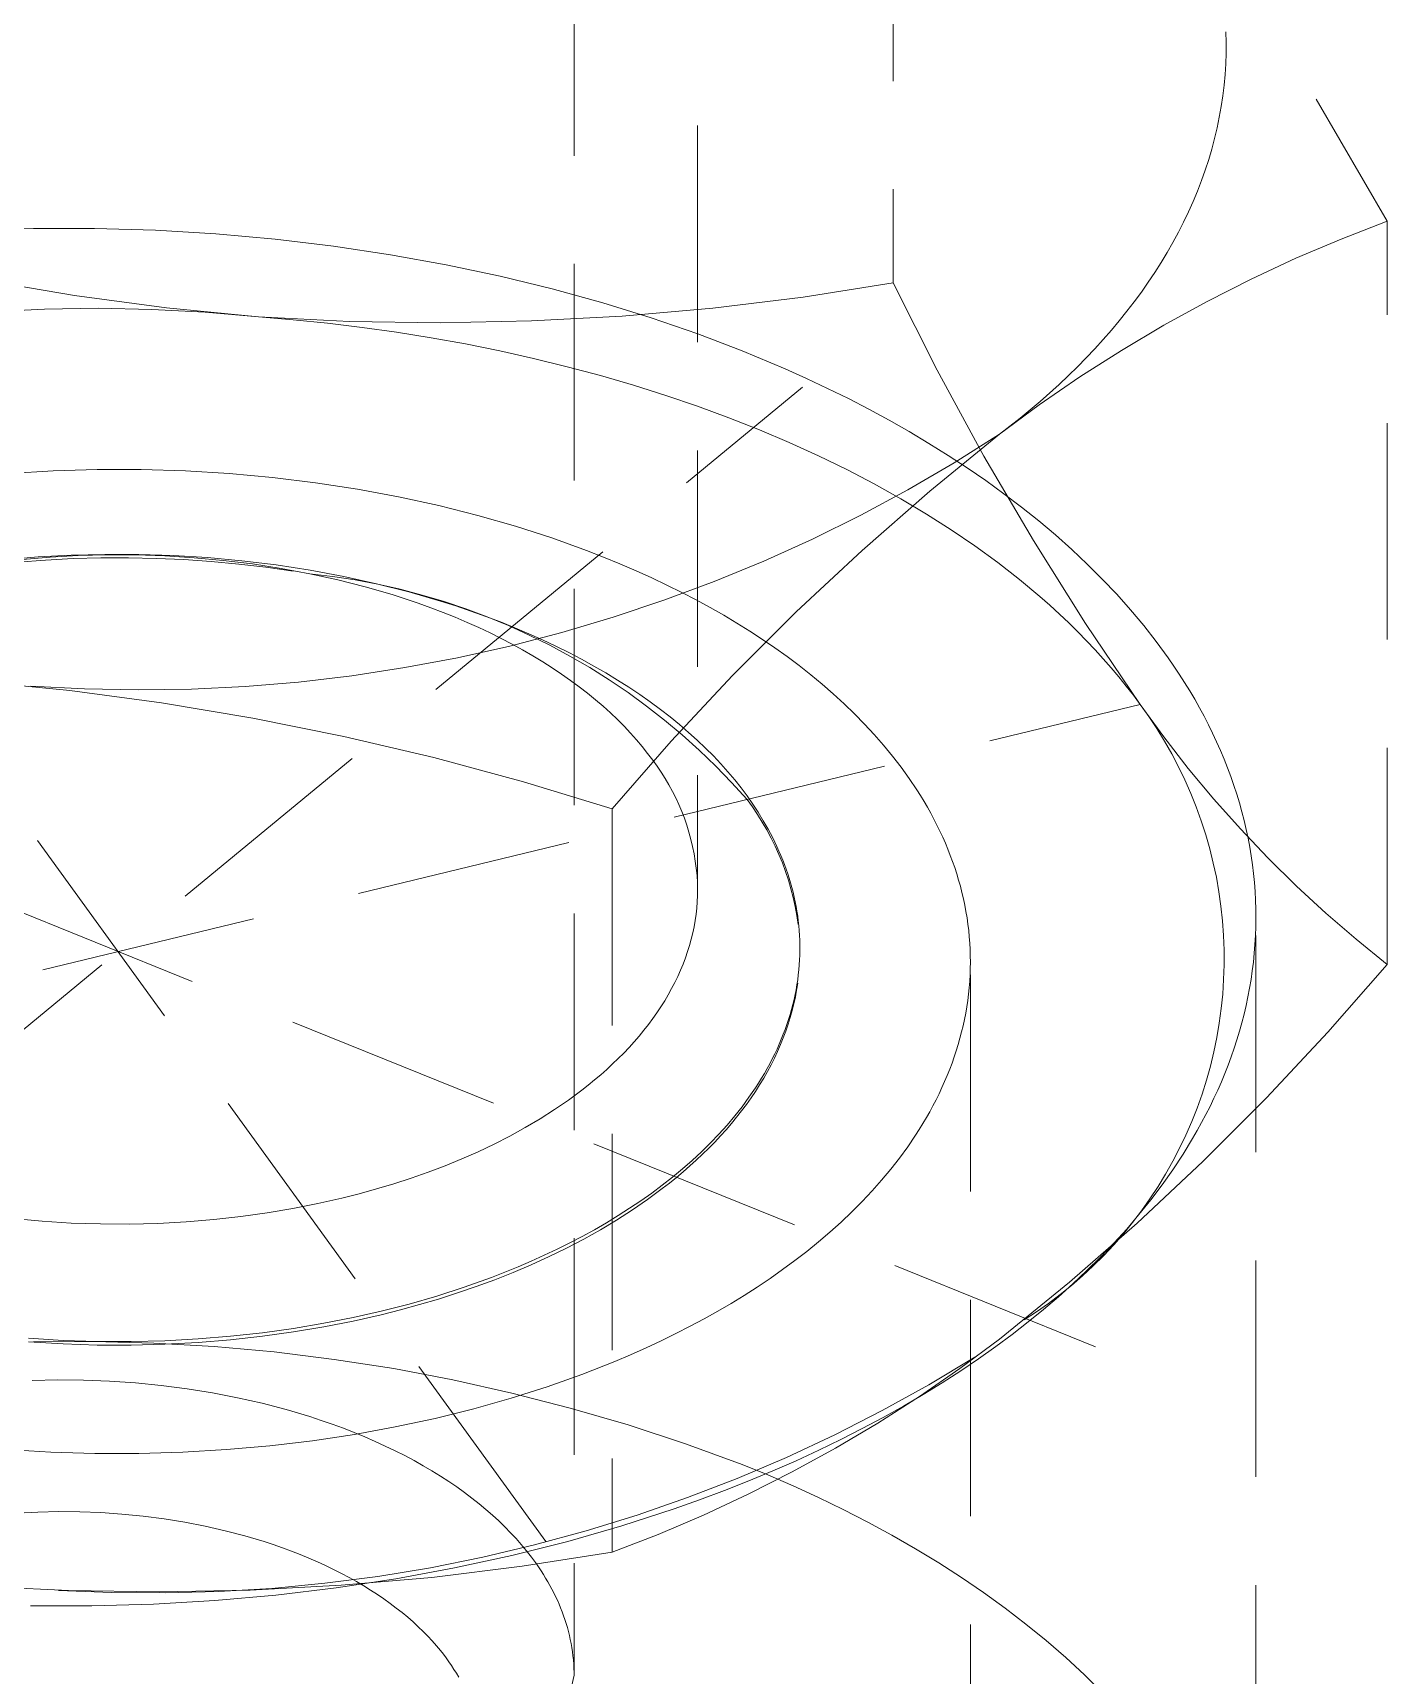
# Model space of a CAD drawing. Header units: millimetres. Extents: x -427 to 4679, y -324 to 2971.
# Drawn here: x 4281.46 to 4289.4, y 925.16 to 934.8 of the extents above; entities that cross this region are included whole.
import ezdxf

# ---------------------------------------------------------------- set-up
doc = ezdxf.new("R2010")
doc.units = ezdxf.units.MM
doc.linetypes.add('HIDDEN', pattern=[1.905, 1.27, -0.635])
doc.layers.add('ZANO_R_przerywana', color=7, linetype='HIDDEN', lineweight=0)

msp = doc.modelspace()

# ---------------------------------------------------------------- linework, layer by layer
at = {"layer": 'ZANO_R_przerywana'}
for p, q in [((4285.3575, 938.064), (4285.3575, 929.773)), ((4286.5046, 937.6901), (4286.5046, 933.3309)), ((4284.6325, 937.2522), (4284.6325, 925.1645)), ((4288.0309, 936.0572), (4289.4024, 933.6928)), ((4288.4574, 934.7412), (4288.4558, 934.8037)), ((4288.4572, 934.6786), (4288.4574, 934.7412)), ((4288.4552, 934.6159), (4288.4572, 934.6786)), ((4288.4457, 934.4906), (4288.4514, 934.5532)), ((4288.4514, 934.5532), (4288.4552, 934.6159)), ((4288.4383, 934.4279), (4288.4457, 934.4906)), ((4288.4179, 934.3028), (4288.429, 934.3653)), ((4288.429, 934.3653), (4288.4383, 934.4279)), ((4288.405, 934.2404), (4288.4179, 934.3028)), ((4288.3738, 934.1161), (4288.3903, 934.1782)), ((4288.3903, 934.1782), (4288.405, 934.2404)), ((4288.3555, 934.0541), (4288.3738, 934.1161)), ((4288.3135, 933.9309), (4288.3354, 933.9924)), ((4288.3354, 933.9924), (4288.3555, 934.0541)), ((4288.2645, 933.8088), (4288.2899, 933.8697)), ((4288.2899, 933.8697), (4288.3135, 933.9309)), ((4288.2374, 933.7482), (4288.2645, 933.8088)), ((4288.1781, 933.628), (4288.2086, 933.6879)), ((4288.2086, 933.6879), (4288.2374, 933.7482)), ((4289.4024, 933.6928), (4289.1325, 933.5886)), ((4289.4024, 929.3336), (4289.4024, 933.6928)), ((4281.1004, 933.6405), (4281.4608, 933.651)), ((4281.4608, 933.651), (4281.8202, 933.6507)), ((4281.8202, 933.6507), (4282.1773, 933.6399)), ((4282.1773, 933.6399), (4282.5306, 933.6188)), ((4282.5306, 933.6188), (4282.8788, 933.5876)), ((4282.8788, 933.5876), (4283.2208, 933.5468)), ((4288.1459, 933.5685), (4288.1781, 933.628)), ((4289.1325, 933.5886), (4288.8662, 933.4754)), ((4283.2208, 933.5468), (4283.5554, 933.4967)), ((4283.5554, 933.4967), (4283.8816, 933.4379)), ((4288.0766, 933.4507), (4288.1121, 933.5094)), ((4288.1121, 933.5094), (4288.1459, 933.5685)), ((4283.8816, 933.4379), (4284.1984, 933.3709)), ((4288.0008, 933.3346), (4288.0395, 933.3924)), ((4288.0395, 933.3924), (4288.0766, 933.4507)), ((4288.8662, 933.4754), (4288.6038, 933.3534)), ((4281.7024, 933.2577), (4281.1662, 933.3473)), ((4284.1984, 933.3709), (4284.5051, 933.2962)), ((4284.5051, 933.2962), (4284.8011, 933.2144)), ((4286.5046, 933.3309), (4285.9773, 933.248)), ((4286.5046, 933.3309), (4286.7627, 932.8185)), ((4287.9606, 933.2774), (4288.0008, 933.3346)), ((4288.6038, 933.3534), (4288.3457, 933.2226)), ((4282.2412, 933.1858), (4281.7024, 933.2577)), ((4284.8011, 933.2144), (4285.0856, 933.1262)), ((4285.9773, 933.248), (4285.4474, 933.1831)), ((4287.8755, 933.1644), (4287.9188, 933.2206)), ((4287.9188, 933.2206), (4287.9606, 933.2774)), ((4288.3457, 933.2226), (4288.0922, 933.0832)), ((4281.5259, 933.1774), (4281.2117, 933.162)), ((4281.8403, 933.1821), (4281.5259, 933.1774)), ((4282.1548, 933.1761), (4281.8403, 933.1821)), ((4282.4688, 933.1593), (4282.1548, 933.1761)), ((4282.7821, 933.1317), (4282.2412, 933.1858)), ((4282.7821, 933.1317), (4282.4688, 933.1593)), ((4282.984, 933.115), (4282.7821, 933.1317)), ((4283.3153, 933.1055), (4282.7821, 933.1317)), ((4283.1864, 933.0944), (4282.984, 933.115)), ((4283.849, 933.0976), (4283.3153, 933.1055)), ((4284.3827, 933.1078), (4283.849, 933.0976)), ((4284.9157, 933.1364), (4284.3827, 933.1078)), ((4285.4474, 933.1831), (4284.9157, 933.1364)), ((4285.0856, 933.1262), (4285.3583, 933.0322)), ((4287.7846, 933.0536), (4287.8308, 933.1087)), ((4287.8308, 933.1087), (4287.8755, 933.1644)), ((4283.3892, 933.0699), (4283.1864, 933.0944)), ((4283.5918, 933.0415), (4283.3892, 933.0699)), ((4283.7941, 933.0091), (4283.5918, 933.0415)), ((4283.9957, 932.9728), (4283.7941, 933.0091)), ((4285.3583, 933.0322), (4285.6187, 932.9329)), ((4287.737, 932.9991), (4287.7846, 933.0536)), ((4288.0922, 933.0832), (4287.8434, 932.9354)), ((4284.1962, 932.9325), (4283.9957, 932.9728)), ((4284.3953, 932.8881), (4284.1962, 932.9325)), ((4285.6187, 932.9329), (4285.8713, 932.827)), ((4287.8434, 932.9354), (4287.5998, 932.7793)), ((4287.6376, 932.892), (4287.688, 932.9452)), ((4287.688, 932.9452), (4287.737, 932.9991)), ((4284.4672, 925.9475), (4279.4479, 932.8711)), ((4284.5926, 932.8398), (4284.3953, 932.8881)), ((4284.7878, 932.7876), (4284.5926, 932.8398)), ((4285.8713, 932.827), (4285.9961, 932.7709)), ((4286.7627, 932.8185), (4287.037, 932.3145)), ((4287.5329, 932.7873), (4287.5859, 932.8393)), ((4287.5859, 932.8393), (4287.6376, 932.892)), ((4277.9425, 926.0987), (4285.9726, 932.7198)), ((4284.9805, 932.7315), (4284.7878, 932.7876)), ((4285.1705, 932.6715), (4284.9805, 932.7315)), ((4285.9961, 932.7709), (4286.1196, 932.7126)), ((4286.1196, 932.7126), (4286.2419, 932.6523)), ((4287.5998, 932.7793), (4287.3615, 932.6151)), ((4287.3666, 932.6355), (4287.4787, 932.736)), ((4287.4787, 932.736), (4287.5329, 932.7873)), ((4285.3572, 932.6078), (4285.1705, 932.6715)), ((4286.2419, 932.6523), (4286.3627, 932.5899)), ((4287.2499, 932.5378), (4287.3666, 932.6355)), ((4285.5405, 932.5404), (4285.3572, 932.6078)), ((4285.72, 932.4694), (4285.5405, 932.5404)), ((4286.3627, 932.5899), (4286.4818, 932.5253)), ((4286.4818, 932.5253), (4286.5992, 932.4586)), ((4287.3615, 932.6151), (4287.1289, 932.443)), ((4287.1289, 932.443), (4287.2499, 932.5378)), ((4285.8954, 932.395), (4285.72, 932.4694)), ((4286.5992, 932.4586), (4286.7147, 932.3899)), ((4287.1289, 932.443), (4286.7197, 932.1095)), ((4286.8628, 932.2754), (4287.1289, 932.443)), ((4286.0663, 932.3172), (4285.8954, 932.395)), ((4286.7147, 932.3899), (4286.8281, 932.3191)), ((4281.5769, 932.2289), (4281.835, 932.2364)), ((4281.835, 932.2364), (4282.0938, 932.2362)), ((4282.0938, 932.2362), (4282.3523, 932.2283)), ((4286.2326, 932.2362), (4286.0663, 932.3172)), ((4286.3939, 932.1521), (4286.2326, 932.2362)), ((4286.591, 932.1171), (4286.8628, 932.2754)), ((4286.8281, 932.3191), (4286.9393, 932.2462)), ((4286.9393, 932.2462), (4287.0482, 932.1714)), ((4287.037, 932.3145), (4287.3271, 931.8195)), ((4281.3205, 932.2137), (4281.5769, 932.2289)), ((4282.3523, 932.2283), (4282.6093, 932.2126)), ((4282.6093, 932.2126), (4282.8639, 932.1894)), ((4282.8639, 932.1894), (4283.1151, 932.1588)), ((4283.1151, 932.1588), (4283.362, 932.121)), ((4286.5499, 932.0651), (4286.3939, 932.1521)), ((4287.0482, 932.1714), (4287.1545, 932.0945)), ((4283.362, 932.121), (4283.6036, 932.0763)), ((4283.6036, 932.0763), (4283.8391, 932.0251)), ((4286.3141, 931.9681), (4286.591, 932.1171)), ((4286.7197, 932.1095), (4286.3219, 931.7624)), ((4286.7006, 931.9753), (4286.5499, 932.0651)), ((4287.1545, 932.0945), (4287.2582, 932.0157)), ((4283.8391, 932.0251), (4284.0678, 931.9676)), ((4284.0678, 931.9676), (4284.289, 931.9042)), ((4286.0322, 931.8287), (4286.3141, 931.9681)), ((4286.8455, 931.883), (4286.7006, 931.9753)), ((4287.2582, 932.0157), (4287.359, 931.935)), ((4284.289, 931.9042), (4284.502, 931.8355)), ((4286.9846, 931.7882), (4286.8455, 931.883)), ((4287.359, 931.935), (4287.4569, 931.8525)), ((4287.4569, 931.8525), (4287.5517, 931.7681)), ((4284.502, 931.8355), (4284.7065, 931.7618)), ((4284.7065, 931.7618), (4284.8054, 931.7232)), ((4285.7457, 931.6989), (4286.0322, 931.8287)), ((4286.3219, 931.7624), (4285.9362, 931.4019)), ((4287.1178, 931.6912), (4286.9846, 931.7882)), ((4287.3271, 931.8195), (4287.6327, 931.3339)), ((4287.5517, 931.7681), (4287.6433, 931.682)), ((4287.6916, 927.0912), (4276.2235, 931.7274)), ((4281.2972, 931.7077), (4281.488, 931.7235)), ((4281.3702, 931.6932), (4281.532, 931.7054)), ((4281.3962, 931.7091), (4281.5585, 931.7225)), ((4281.488, 931.7235), (4281.6825, 931.7339)), ((4281.532, 931.7054), (4281.6941, 931.7138)), ((4281.5585, 931.7225), (4281.7237, 931.7314)), ((4281.6825, 931.7339), (4281.8798, 931.739)), ((4281.6941, 931.7138), (4281.8564, 931.7182)), ((4281.7237, 931.7314), (4281.8914, 931.7357)), ((4281.8564, 931.7182), (4282.0187, 931.7188)), ((4281.8798, 931.739), (4282.0793, 931.7383)), ((4281.8914, 931.7357), (4282.0611, 931.7351)), ((4282.0187, 931.7188), (4282.1808, 931.7155)), ((4282.0611, 931.7351), (4282.232, 931.7296)), ((4282.0793, 931.7383), (4282.2804, 931.7319)), ((4282.1808, 931.7155), (4282.3427, 931.7083)), ((4282.232, 931.7296), (4282.4035, 931.7191)), ((4282.2804, 931.7319), (4282.4822, 931.7195)), ((4282.3427, 931.7083), (4282.5042, 931.6972)), ((4282.4035, 931.7191), (4282.575, 931.7034)), ((4282.4822, 931.7195), (4282.684, 931.701)), ((4282.5042, 931.6972), (4282.6652, 931.6823)), ((4282.575, 931.7034), (4282.7458, 931.6825)), ((4282.6652, 931.6823), (4282.8254, 931.6637)), ((4282.684, 931.701), (4282.8849, 931.6765)), ((4282.7458, 931.6825), (4282.9152, 931.6566)), ((4282.8254, 931.6637), (4282.9849, 931.6412)), ((4282.8849, 931.6765), (4283.0842, 931.6459)), ((4282.9152, 931.6566), (4283.0825, 931.6255)), ((4284.8054, 931.7232), (4284.902, 931.6836)), ((4284.902, 931.6836), (4284.9962, 931.643)), ((4285.4549, 931.5791), (4285.7457, 931.6989)), ((4287.2447, 931.5922), (4287.1178, 931.6912)), ((4287.6433, 931.682), (4287.7315, 931.5942)), ((4283.0825, 931.6255), (4283.2159, 931.6094)), ((4283.0825, 931.6255), (4283.247, 931.5894)), ((4283.0842, 931.6459), (4283.2811, 931.6093)), ((4283.2159, 931.6094), (4283.3486, 931.5888)), ((4283.247, 931.5894), (4283.4081, 931.5484)), ((4283.2811, 931.6093), (4283.4746, 931.5669)), ((4283.3486, 931.5888), (4283.4806, 931.5637)), ((4283.4746, 931.5669), (4283.6641, 931.5187)), ((4283.4806, 931.5637), (4283.6116, 931.5342)), ((4284.9962, 931.643), (4285.0881, 931.6014)), ((4285.0881, 931.6014), (4285.1775, 931.559)), ((4285.1602, 931.4693), (4285.4549, 931.5791)), ((4285.1775, 931.559), (4285.2645, 931.5157)), ((4287.3654, 931.4914), (4287.2447, 931.5922)), ((4287.7315, 931.5942), (4287.8163, 931.5047)), ((4283.4081, 931.5484), (4283.565, 931.5028)), ((4283.565, 931.5028), (4283.6418, 931.4783)), ((4283.6116, 931.5342), (4283.7415, 931.5002)), ((4283.6418, 931.4783), (4283.7173, 931.4526)), ((4283.6641, 931.5187), (4283.8487, 931.465)), ((4283.7415, 931.5002), (4283.8702, 931.4618)), ((4283.8487, 931.465), (4283.939, 931.4361)), ((4283.8702, 931.4618), (4283.9976, 931.4191)), ((4284.8619, 931.3696), (4285.1602, 931.4693)), ((4285.2645, 931.5157), (4285.3491, 931.4716)), ((4285.3491, 931.4716), (4285.4313, 931.4268)), ((4287.4233, 931.4403), (4287.3654, 931.4914)), ((4287.8163, 931.5047), (4287.8974, 931.4137)), ((4283.7173, 931.4526), (4283.7915, 931.426)), ((4283.7915, 931.426), (4283.8643, 931.3983)), ((4283.8643, 931.3983), (4283.9357, 931.3696)), ((4283.9357, 931.3696), (4284.0056, 931.34)), ((4283.939, 931.4361), (4284.0279, 931.406)), ((4283.9976, 931.4191), (4284.1234, 931.3721)), ((4284.0279, 931.406), (4284.1151, 931.3746)), ((4284.1151, 931.3746), (4284.2008, 931.3421)), ((4284.1234, 931.3721), (4284.2475, 931.3208)), ((4284.5604, 931.2801), (4284.8619, 931.3696)), ((4285.4313, 931.4268), (4285.5109, 931.3814)), ((4285.5109, 931.3814), (4285.5881, 931.3353)), ((4285.9362, 931.4019), (4285.5629, 931.0286)), ((4287.4797, 931.3888), (4287.4233, 931.4403)), ((4287.5344, 931.337), (4287.4797, 931.3888)), ((4287.8974, 931.4137), (4287.9747, 931.3212)), ((4284.0056, 931.34), (4284.0739, 931.3094)), ((4284.0739, 931.3094), (4284.1406, 931.278)), ((4284.1406, 931.278), (4284.2056, 931.2457)), ((4284.2008, 931.3421), (4284.2848, 931.3083)), ((4284.2475, 931.3208), (4284.3698, 931.2653)), ((4284.256, 931.201), (4284.5604, 931.2801)), ((4284.2848, 931.3083), (4284.367, 931.2734)), ((4284.367, 931.2734), (4284.4473, 931.2375)), ((4285.5881, 931.3353), (4285.6636, 931.2883)), ((4285.6636, 931.2883), (4285.7378, 931.2399)), ((4287.5875, 931.2849), (4287.5344, 931.337)), ((4287.639, 931.2324), (4287.5875, 931.2849)), ((4287.6327, 931.3339), (4287.9535, 930.8582)), ((4287.9747, 931.3212), (4288.0482, 931.2272)), ((4283.9491, 931.1324), (4284.256, 931.201)), ((4284.2056, 931.2457), (4284.269, 931.2126)), ((4284.269, 931.2126), (4284.3306, 931.1788)), ((4284.3306, 931.1788), (4284.3905, 931.1443)), ((4284.3698, 931.2653), (4284.4902, 931.2057)), ((4284.4473, 931.2375), (4284.5258, 931.2005)), ((4284.4902, 931.2057), (4284.6085, 931.1421)), ((4284.5258, 931.2005), (4284.6024, 931.1625)), ((4285.7378, 931.2399), (4285.8108, 931.1901)), ((4285.8108, 931.1901), (4285.8824, 931.139)), ((4287.6888, 931.1796), (4287.639, 931.2324)), ((4287.737, 931.1266), (4287.6888, 931.1796)), ((4288.0482, 931.2272), (4288.1177, 931.132)), ((4283.64, 931.0743), (4283.9491, 931.1324)), ((4284.3905, 931.1443), (4284.4485, 931.1091)), ((4284.4485, 931.1091), (4284.5047, 931.0733)), ((4284.6024, 931.1625), (4284.6769, 931.1236)), ((4284.6085, 931.1421), (4284.7245, 931.0745)), ((4284.6769, 931.1236), (4284.7494, 931.0838)), ((4284.7245, 931.0745), (4284.8382, 931.0029)), ((4284.7494, 931.0838), (4284.8198, 931.0432)), ((4285.8824, 931.139), (4285.9525, 931.0864)), ((4285.9525, 931.0864), (4286.0211, 931.0325)), ((4287.7836, 931.0733), (4287.737, 931.1266)), ((4288.1177, 931.132), (4288.1509, 931.0839)), ((4288.1509, 931.0839), (4288.1831, 931.0355)), ((4281.6739, 930.94), (4281.1329, 930.994)), ((4282.7033, 930.9638), (4283.0167, 930.9899)), ((4283.0167, 930.9899), (4283.3291, 931.0268)), ((4283.3291, 931.0268), (4283.64, 931.0743)), ((4284.5047, 931.0733), (4284.5591, 931.0369)), ((4284.5591, 931.0369), (4284.6116, 930.9999)), ((4284.6116, 930.9999), (4284.6622, 930.9625)), ((4284.8198, 931.0432), (4284.8881, 931.0018)), ((4284.8382, 931.0029), (4284.9494, 930.9276)), ((4284.8881, 931.0018), (4284.9543, 930.9597)), ((4285.5629, 931.0286), (4285.2025, 930.6429)), ((4286.0211, 931.0325), (4286.088, 930.9773)), ((4287.8285, 931.0198), (4287.7836, 931.0733)), ((4287.8718, 930.9661), (4287.8285, 931.0198)), ((4288.1831, 931.0355), (4288.2143, 930.9868)), ((4288.2143, 930.9868), (4288.2444, 930.9378)), ((4281.4462, 930.9665), (4281.7603, 930.9497)), ((4282.2127, 930.8681), (4281.6739, 930.94)), ((4281.7603, 930.9497), (4282.0747, 930.9436)), ((4282.0747, 930.9436), (4282.3892, 930.9483)), ((4282.3892, 930.9483), (4282.7033, 930.9638)), ((4284.6622, 930.9625), (4284.7109, 930.9247)), ((4284.7109, 930.9247), (4284.7578, 930.8864)), ((4284.7578, 930.8864), (4284.8027, 930.8478)), ((4284.9494, 930.9276), (4285.0579, 930.8485)), ((4284.9543, 930.9597), (4285.0182, 930.9169)), ((4285.0182, 930.9169), (4285.08, 930.8734)), ((4286.088, 930.9773), (4286.1531, 930.9208)), ((4286.1531, 930.9208), (4286.2163, 930.863)), ((4287.9135, 930.9122), (4287.8718, 930.9661)), ((4287.9535, 930.8582), (4287.9135, 930.9122)), ((4288.2444, 930.9378), (4288.2734, 930.8885)), ((4288.2734, 930.8885), (4288.3014, 930.839)), ((4275.9616, 927.9603), (4287.9535, 930.8582)), ((4282.7489, 930.7785), (4282.2127, 930.8681)), ((4284.8027, 930.8478), (4284.8457, 930.8089)), ((4284.8457, 930.8089), (4284.8867, 930.7697)), ((4285.0579, 930.8485), (4285.1637, 930.7658)), ((4285.08, 930.8734), (4285.1395, 930.8294)), ((4285.1395, 930.8294), (4285.1968, 930.7849)), ((4286.2163, 930.863), (4286.2776, 930.8039)), ((4286.2776, 930.8039), (4286.3369, 930.7435)), ((4288.0036, 930.7883), (4287.9535, 930.8582)), ((4287.9535, 930.8582), (4288.0915, 930.6686)), ((4288.0512, 930.7168), (4288.0036, 930.7883)), ((4288.3014, 930.839), (4288.3283, 930.7893)), ((4288.3283, 930.7893), (4288.3541, 930.7393)), ((4283.2818, 930.6712), (4282.7489, 930.7785)), ((4284.8867, 930.7697), (4284.9259, 930.7302)), ((4284.9259, 930.7302), (4284.9632, 930.6906)), ((4284.9632, 930.6906), (4284.9987, 930.6508)), ((4285.1637, 930.7658), (4285.2667, 930.6795)), ((4285.1968, 930.7849), (4285.2519, 930.7399)), ((4285.2519, 930.7399), (4285.3047, 930.6944)), ((4285.3047, 930.6944), (4285.3553, 930.6486)), ((4286.3369, 930.7435), (4286.3939, 930.682)), ((4288.0963, 930.6437), (4288.0512, 930.7168)), ((4288.3541, 930.7393), (4288.3787, 930.6891)), ((4288.3787, 930.6891), (4288.4023, 930.6387)), ((4283.8109, 930.5465), (4283.2818, 930.6712)), ((4285.2025, 930.6429), (4284.8554, 930.2452)), ((4284.9987, 930.6508), (4285.0323, 930.6109)), ((4285.0323, 930.6109), (4285.064, 930.571)), ((4285.2667, 930.6795), (4285.3666, 930.5897)), ((4285.3553, 930.6486), (4285.4037, 930.6025)), ((4285.4037, 930.6025), (4285.4498, 930.5561)), ((4286.3939, 930.682), (4286.4487, 930.6192)), ((4286.4487, 930.6192), (4286.5012, 930.5554)), ((4288.0915, 930.6686), (4288.2356, 930.4835)), ((4288.1389, 930.569), (4288.0963, 930.6437)), ((4288.4023, 930.6387), (4288.4248, 930.5881)), ((4284.3357, 930.4045), (4283.8109, 930.5465)), ((4285.064, 930.571), (4285.0939, 930.5309)), ((4285.0939, 930.5309), (4285.1195, 930.4961)), ((4285.3666, 930.5897), (4285.4635, 930.4967)), ((4285.4498, 930.5561), (4285.4937, 930.5095)), ((4285.4635, 930.4967), (4285.5571, 930.4004)), ((4285.4937, 930.5095), (4285.5354, 930.4627)), ((4286.5012, 930.5554), (4286.5512, 930.4904)), ((4288.1789, 930.4929), (4288.1389, 930.569)), ((4288.4248, 930.5881), (4288.4461, 930.5373)), ((4288.4461, 930.5373), (4288.4663, 930.4863)), ((4284.8554, 930.2452), (4284.3357, 930.4045)), ((4285.1195, 930.4961), (4285.1438, 930.4604)), ((4285.1438, 930.4604), (4285.167, 930.424)), ((4285.167, 930.424), (4285.189, 930.3868)), ((4285.5354, 930.4627), (4285.5748, 930.4158)), ((4285.5571, 930.4004), (4285.6474, 930.3009)), ((4285.5748, 930.4158), (4285.6122, 930.3687)), ((4286.5512, 930.4904), (4286.5987, 930.4244)), ((4286.5987, 930.4244), (4286.6435, 930.3574)), ((4288.2162, 930.4155), (4288.1789, 930.4929)), ((4288.2509, 930.3369), (4288.2162, 930.4155)), ((4288.2356, 930.4835), (4288.3857, 930.3033)), ((4288.4663, 930.4863), (4288.4853, 930.4352)), ((4288.4853, 930.4352), (4288.5032, 930.3839)), ((4285.189, 930.3868), (4285.2097, 930.3488)), ((4285.2097, 930.3488), (4285.2291, 930.3102)), ((4285.2291, 930.3102), (4285.2473, 930.271)), ((4285.6122, 930.3687), (4285.6474, 930.3217)), ((4285.6474, 930.3217), (4285.6807, 930.2742)), ((4286.6435, 930.3574), (4286.6649, 930.3235)), ((4286.6649, 930.3235), (4286.6857, 930.2894)), ((4288.2828, 930.2571), (4288.2509, 930.3369)), ((4288.5032, 930.3839), (4288.52, 930.3325)), ((4288.52, 930.3325), (4288.5356, 930.281)), ((4284.8554, 930.2452), (4284.8554, 925.886)), ((4285.2473, 930.271), (4285.2641, 930.2312)), ((4285.2641, 930.2312), (4285.2796, 930.1909)), ((4285.6474, 930.3009), (4285.6787, 930.2577)), ((4285.6787, 930.2577), (4285.7086, 930.2135)), ((4285.6807, 930.2742), (4285.7125, 930.2258)), ((4285.7086, 930.2135), (4285.7369, 930.1682)), ((4285.7125, 930.2258), (4285.7427, 930.1766)), ((4286.6857, 930.2894), (4286.7057, 930.2551)), ((4286.7057, 930.2551), (4286.725, 930.2206)), ((4286.725, 930.2206), (4286.7436, 930.1858)), ((4288.312, 930.1763), (4288.2828, 930.2571)), ((4288.3857, 930.3033), (4288.5416, 930.1281)), ((4288.5356, 930.281), (4288.5501, 930.2293)), ((4288.5501, 930.2293), (4288.5633, 930.1776)), ((4285.2796, 930.1909), (4285.2938, 930.1501)), ((4285.2938, 930.1501), (4285.3066, 930.1088)), ((4285.7369, 930.1682), (4285.7637, 930.1221)), ((4285.7427, 930.1766), (4285.7712, 930.1266)), ((4285.7637, 930.1221), (4285.7889, 930.075)), ((4285.7712, 930.1266), (4285.7979, 930.0759)), ((4286.7436, 930.1858), (4286.7615, 930.1509)), ((4286.7615, 930.1509), (4286.7787, 930.1157)), ((4286.7787, 930.1157), (4286.7951, 930.0804)), ((4288.3384, 930.0945), (4288.312, 930.1763)), ((4288.5416, 930.1281), (4288.7032, 929.9581)), ((4288.5633, 930.1776), (4288.5755, 930.1258)), ((4288.5755, 930.1258), (4288.5864, 930.0739)), ((4285.3066, 930.1088), (4285.318, 930.0671)), ((4285.318, 930.0671), (4285.328, 930.0251)), ((4285.328, 930.0251), (4285.3366, 929.9827)), ((4285.7889, 930.075), (4285.8125, 930.0271)), ((4285.7979, 930.0759), (4285.8106, 930.0502)), ((4285.8106, 930.0502), (4285.8228, 930.0243)), ((4285.8125, 930.0271), (4285.8344, 929.9784)), ((4285.8228, 930.0243), (4285.8345, 929.9983)), ((4286.7951, 930.0804), (4286.8107, 930.0448)), ((4286.8107, 930.0448), (4286.8257, 930.0091)), ((4288.362, 930.0118), (4288.3384, 930.0945)), ((4288.5864, 930.0739), (4288.5962, 930.0219)), ((4288.5962, 930.0219), (4288.6048, 929.97)), ((4285.3366, 929.9827), (4285.3438, 929.9401)), ((4285.3438, 929.9401), (4285.3496, 929.8973)), ((4285.8344, 929.9784), (4285.8547, 929.929)), ((4285.8345, 929.9983), (4285.8458, 929.9721)), ((4285.8458, 929.9721), (4285.8565, 929.9457)), ((4285.8547, 929.929), (4285.8733, 929.879)), ((4285.8565, 929.9457), (4285.8668, 929.9191)), ((4285.8668, 929.9191), (4285.8765, 929.8924)), ((4286.8257, 930.0091), (4286.8398, 929.9733)), ((4286.8398, 929.9733), (4286.8532, 929.9373)), ((4286.8532, 929.9373), (4286.8657, 929.9011)), ((4288.3827, 929.9284), (4288.362, 930.0118)), ((4288.4005, 929.8444), (4288.3827, 929.9284)), ((4288.6048, 929.97), (4288.6123, 929.9179)), ((4288.7032, 929.9581), (4288.8702, 929.7934)), ((4285.3496, 929.8973), (4285.354, 929.8543)), ((4285.354, 929.8543), (4285.3569, 929.8112)), ((4285.8733, 929.879), (4285.8901, 929.8283)), ((4285.8765, 929.8924), (4285.8858, 929.8655)), ((4285.8858, 929.8655), (4285.8945, 929.8385)), ((4285.8901, 929.8283), (4285.9052, 929.7771)), ((4285.8945, 929.8385), (4285.9026, 929.8113)), ((4286.8657, 929.9011), (4286.8775, 929.8648)), ((4286.8775, 929.8648), (4286.8886, 929.8283)), ((4286.8886, 929.8283), (4286.8988, 929.7918)), ((4288.4154, 929.7597), (4288.4005, 929.8444)), ((4288.6123, 929.9179), (4288.6186, 929.8659)), ((4288.6186, 929.8659), (4288.6237, 929.8139)), ((4285.357, 929.7369), (4285.3552, 929.7006)), ((4285.3575, 929.773), (4285.357, 929.7369)), ((4285.9026, 929.8113), (4285.9103, 929.7839)), ((4285.9052, 929.7771), (4285.9186, 929.7254)), ((4285.9103, 929.7839), (4285.9174, 929.7565)), ((4285.9174, 929.7565), (4285.9239, 929.7288)), ((4285.9239, 929.7288), (4285.9299, 929.7011)), ((4286.8988, 929.7918), (4286.9082, 929.7551)), ((4286.9082, 929.7551), (4286.9168, 929.7183)), ((4288.4274, 929.6746), (4288.4154, 929.7597)), ((4288.6237, 929.8139), (4288.6276, 929.7619)), ((4288.6276, 929.7619), (4288.6304, 929.7099)), ((4288.8702, 929.7934), (4289.0426, 929.6344)), ((4285.3523, 929.6643), (4285.3482, 929.6278)), ((4285.3552, 929.7006), (4285.3523, 929.6643)), ((4285.9186, 929.7254), (4285.9302, 929.6733)), ((4285.9299, 929.7011), (4285.9353, 929.6732)), ((4285.9302, 929.6733), (4285.94, 929.6209)), ((4285.9353, 929.6732), (4285.9401, 929.6452)), ((4285.9401, 929.6452), (4285.9444, 929.6171)), ((4286.9168, 929.7183), (4286.9246, 929.6814)), ((4286.9246, 929.6814), (4286.9315, 929.6444)), ((4286.9315, 929.6444), (4286.9377, 929.6074)), ((4288.4365, 929.5892), (4288.4274, 929.6746)), ((4288.6304, 929.7099), (4288.6321, 929.6579)), ((4288.6321, 929.6579), (4288.6325, 929.606)), ((4289.0426, 929.6344), (4289.2201, 929.481)), ((4285.3365, 929.5548), (4285.3288, 929.5182)), ((4285.3429, 929.5913), (4285.3365, 929.5548)), ((4285.3482, 929.6278), (4285.3429, 929.5913)), ((4285.94, 929.6209), (4285.9481, 929.5681)), ((4285.9444, 929.6171), (4285.9481, 929.5888)), ((4285.9481, 929.5888), (4285.9511, 929.5605)), ((4285.9511, 929.5605), (4285.9536, 929.532)), ((4286.9377, 929.6074), (4286.943, 929.5703)), ((4286.943, 929.5703), (4286.9475, 929.5331)), ((4286.9475, 929.5331), (4286.9512, 929.4958)), ((4288.4426, 929.5035), (4288.4365, 929.5892)), ((4288.6319, 929.5541), (4288.63, 929.5023)), ((4288.6325, 929.606), (4288.6319, 929.5541)), ((4285.3098, 929.4452), (4285.2984, 929.4087)), ((4285.3199, 929.4817), (4285.3098, 929.4452)), ((4285.3288, 929.5182), (4285.3199, 929.4817)), ((4285.9536, 929.532), (4285.9555, 929.5035)), ((4285.9555, 929.5035), (4285.9568, 929.4749)), ((4285.9568, 929.4749), (4285.9574, 929.4462)), ((4285.9574, 929.4462), (4285.9575, 929.4174)), ((4286.9512, 929.4958), (4286.954, 929.4585)), ((4286.954, 929.4585), (4286.956, 929.4212)), ((4288.4458, 929.4176), (4288.4426, 929.5035)), ((4288.627, 929.4507), (4288.6229, 929.3991)), ((4288.63, 929.5023), (4288.627, 929.4507)), ((4288.6325, 929.5023), (4288.6325, 923.0787)), ((4289.2201, 929.481), (4289.4024, 929.3336)), ((4285.2859, 929.3722), (4285.2721, 929.3359)), ((4285.2984, 929.4087), (4285.2859, 929.3722)), ((4285.9557, 929.3597), (4285.9538, 929.3307)), ((4285.9569, 929.3886), (4285.9557, 929.3597)), ((4285.9575, 929.4174), (4285.9569, 929.3886)), ((4286.956, 929.4212), (4286.9572, 929.3839)), ((4286.9575, 929.3465), (4286.957, 929.3092)), ((4286.9572, 929.3839), (4286.9575, 929.3465)), ((4288.446, 929.3316), (4288.4458, 929.4176)), ((4288.6177, 929.3476), (4288.6113, 929.2962)), ((4288.6229, 929.3991), (4288.6177, 929.3476)), ((4285.241, 929.2635), (4285.2236, 929.2275)), ((4285.2572, 929.2996), (4285.241, 929.2635)), ((4285.2721, 929.3359), (4285.2572, 929.2996)), ((4285.9482, 929.2727), (4285.9445, 929.2436)), ((4285.9514, 929.3017), (4285.9482, 929.2727)), ((4285.9538, 929.3307), (4285.9514, 929.3017)), ((4286.9557, 929.2718), (4286.9535, 929.2345)), ((4286.957, 929.3092), (4286.9557, 929.2718)), ((4286.9575, 929.2718), (4286.9575, 831.3709)), ((4288.4376, 929.16), (4288.4433, 929.2457)), ((4288.4433, 929.2457), (4288.446, 929.3316)), ((4288.6038, 929.245), (4288.5952, 929.1939)), ((4288.6113, 929.2962), (4288.6038, 929.245)), ((4289.0553, 928.9358), (4289.4024, 929.3336)), ((4285.1852, 929.156), (4285.1642, 929.1206)), ((4285.205, 929.1917), (4285.1852, 929.156)), ((4285.2236, 929.2275), (4285.205, 929.1917)), ((4285.9293, 929.1562), (4285.923, 929.1271)), ((4285.935, 929.1854), (4285.9293, 929.1562)), ((4285.9383, 929.1828), (4285.9308, 929.1428)), ((4285.9401, 929.2145), (4285.935, 929.1854)), ((4285.9445, 929.2229), (4285.9383, 929.1828)), ((4285.9445, 929.2436), (4285.9401, 929.2145)), ((4286.9466, 929.1599), (4286.9419, 929.1226)), ((4286.9505, 929.1971), (4286.9466, 929.1599)), ((4286.9535, 929.2345), (4286.9505, 929.1971)), ((4288.429, 929.0745), (4288.4376, 929.16)), ((4288.5952, 929.1939), (4288.5855, 929.143)), ((4285.1421, 929.0854), (4285.1187, 929.0504)), ((4285.1642, 929.1206), (4285.1421, 929.0854)), ((4285.9083, 929.0688), (4285.9, 929.0397)), ((4285.9122, 929.0626), (4285.9011, 929.0226)), ((4285.916, 929.0979), (4285.9083, 929.0688)), ((4285.9221, 929.1027), (4285.9122, 929.0626)), ((4285.923, 929.1271), (4285.916, 929.0979)), ((4285.9308, 929.1428), (4285.9221, 929.1027)), ((4286.9364, 929.0854), (4286.9301, 929.0483)), ((4286.9419, 929.1226), (4286.9364, 929.0854)), ((4288.4175, 928.9893), (4288.429, 929.0745)), ((4288.5747, 929.0922), (4288.5628, 929.0417)), ((4288.5855, 929.143), (4288.5747, 929.0922)), ((4285.0686, 928.9812), (4285.0419, 928.947)), ((4285.0943, 929.0156), (4285.0686, 928.9812)), ((4285.1187, 929.0504), (4285.0943, 929.0156)), ((4285.8814, 928.9815), (4285.8711, 928.9525)), ((4285.8887, 928.9826), (4285.875, 928.9426)), ((4285.891, 929.0106), (4285.8814, 928.9815)), ((4285.9011, 929.0226), (4285.8887, 928.9826)), ((4285.9, 929.0397), (4285.891, 929.0106)), ((4286.9149, 928.9742), (4286.906, 928.9373)), ((4286.9229, 929.0112), (4286.9149, 928.9742)), ((4286.9301, 929.0483), (4286.9229, 929.0112)), ((4288.403, 928.9046), (4288.4175, 928.9893)), ((4288.5498, 928.9913), (4288.5358, 928.9411)), ((4288.5628, 929.0417), (4288.5498, 928.9913)), ((4284.985, 928.8797), (4284.955, 928.8466)), ((4285.014, 928.9132), (4284.985, 928.8797)), ((4285.0419, 928.947), (4285.014, 928.9132)), ((4285.8363, 928.8657), (4285.8234, 928.8369)), ((4285.844, 928.863), (4285.8266, 928.8233)), ((4285.8485, 928.8946), (4285.8363, 928.8657)), ((4285.8601, 928.9028), (4285.844, 928.863)), ((4285.8601, 928.9235), (4285.8485, 928.8946)), ((4285.8711, 928.9525), (4285.8601, 928.9235)), ((4285.875, 928.9426), (4285.8601, 928.9028)), ((4286.886, 928.8638), (4286.8747, 928.8272)), ((4286.8964, 928.9005), (4286.886, 928.8638)), ((4286.906, 928.9373), (4286.8964, 928.9005)), ((4288.3856, 928.8204), (4288.403, 928.9046)), ((4288.5207, 928.8912), (4288.5046, 928.8415)), ((4288.5358, 928.9411), (4288.5207, 928.8912)), ((4288.6949, 928.5501), (4289.0553, 928.9358)), ((4284.8918, 928.7814), (4284.8586, 928.7494)), ((4284.9239, 928.8138), (4284.8918, 928.7814)), ((4284.955, 928.8466), (4284.9239, 928.8138)), ((4285.7956, 928.7795), (4285.7807, 928.751)), ((4285.808, 928.7838), (4285.7882, 928.7445)), ((4285.8098, 928.8082), (4285.7956, 928.7795)), ((4285.8266, 928.8233), (4285.808, 928.7838)), ((4285.8234, 928.8369), (4285.8098, 928.8082)), ((4286.8626, 928.7907), (4286.8498, 928.7544)), ((4286.8747, 928.8272), (4286.8626, 928.7907)), ((4288.3653, 928.7369), (4288.3856, 928.8204)), ((4288.4874, 928.792), (4288.4692, 928.7427)), ((4288.5046, 928.8415), (4288.4874, 928.792)), ((4284.7894, 928.6867), (4284.7533, 928.656)), ((4284.8245, 928.7178), (4284.7894, 928.6867)), ((4284.8586, 928.7494), (4284.8245, 928.7178)), ((4285.7449, 928.6663), (4285.7214, 928.6275)), ((4285.749, 928.6941), (4285.7322, 928.6659)), ((4285.7672, 928.7053), (4285.7449, 928.6663)), ((4285.7652, 928.7225), (4285.749, 928.6941)), ((4285.7807, 928.751), (4285.7652, 928.7225)), ((4285.7882, 928.7445), (4285.7672, 928.7053)), ((4286.8217, 928.6822), (4286.8065, 928.6463)), ((4286.8361, 928.7182), (4286.8217, 928.6822)), ((4286.8498, 928.7544), (4286.8361, 928.7182)), ((4288.3422, 928.6541), (4288.3653, 928.7369)), ((4288.45, 928.6937), (4288.4298, 928.645)), ((4288.4692, 928.7427), (4288.45, 928.6937)), ((4284.6785, 928.596), (4284.6397, 928.5667)), ((4284.7163, 928.6257), (4284.6785, 928.596)), ((4284.7533, 928.656), (4284.7163, 928.6257)), ((4285.678, 928.5819), (4285.6587, 928.5541)), ((4285.6967, 928.589), (4285.6708, 928.5507)), ((4285.6967, 928.6097), (4285.678, 928.5819)), ((4285.7148, 928.6377), (4285.6967, 928.6097)), ((4285.7214, 928.6275), (4285.6967, 928.589)), ((4285.7322, 928.6659), (4285.7148, 928.6377)), ((4286.7737, 928.575), (4286.7562, 928.5397)), ((4286.7905, 928.6106), (4286.7737, 928.575)), ((4286.8065, 928.6463), (4286.7905, 928.6106)), ((4288.2875, 928.4912), (4288.3163, 928.5722)), ((4288.3163, 928.5722), (4288.3422, 928.6541)), ((4288.4086, 928.5966), (4288.3864, 928.5484)), ((4288.4298, 928.645), (4288.4086, 928.5966)), ((4284.5185, 928.4819), (4284.4339, 928.428)), ((4284.5597, 928.5096), (4284.5185, 928.4819)), ((4284.6001, 928.5379), (4284.5597, 928.5096)), ((4284.6397, 928.5667), (4284.6001, 928.5379)), ((4285.6182, 928.4991), (4285.5752, 928.4447)), ((4285.6156, 928.475), (4285.5862, 928.4375)), ((4285.6438, 928.5127), (4285.6156, 928.475)), ((4285.6587, 928.5541), (4285.6182, 928.4991)), ((4285.6708, 928.5507), (4285.6438, 928.5127)), ((4286.738, 928.5045), (4286.719, 928.4695)), ((4286.7562, 928.5397), (4286.738, 928.5045)), ((4288.256, 928.4113), (4288.2875, 928.4912)), ((4288.3216, 928.1768), (4288.6949, 928.5501)), ((4288.3633, 928.5006), (4288.3392, 928.453)), ((4288.3864, 928.5484), (4288.3633, 928.5006)), ((4284.4339, 928.428), (4284.3465, 928.3763)), ((4285.5299, 928.3911), (4285.4822, 928.3381)), ((4285.5557, 928.4004), (4285.5241, 928.3637)), ((4285.5752, 928.4447), (4285.5299, 928.3911)), ((4285.5862, 928.4375), (4285.5557, 928.4004)), ((4286.6788, 928.4002), (4286.6577, 928.3658)), ((4286.6993, 928.4347), (4286.6788, 928.4002)), ((4286.719, 928.4695), (4286.6993, 928.4347)), ((4288.2217, 928.3325), (4288.256, 928.4113)), ((4288.3142, 928.4058), (4288.2882, 928.3588)), ((4288.3392, 928.453), (4288.3142, 928.4058)), ((4284.2566, 928.3268), (4284.1643, 928.2797)), ((4284.3465, 928.3763), (4284.2566, 928.3268)), ((4285.4323, 928.286), (4285.3801, 928.2347)), ((4285.4575, 928.2912), (4285.4226, 928.2556)), ((4285.4822, 928.3381), (4285.4323, 928.286)), ((4285.4913, 928.3273), (4285.4575, 928.2912)), ((4285.5241, 928.3637), (4285.4913, 928.3273)), ((4286.6358, 928.3317), (4286.59, 928.2642)), ((4286.6577, 928.3658), (4286.6358, 928.3317)), ((4288.1848, 928.2549), (4288.2217, 928.3325)), ((4288.2614, 928.3122), (4288.2051, 928.2201)), ((4288.2882, 928.3588), (4288.2614, 928.3122)), ((4283.9739, 928.1925), (4283.8762, 928.1525)), ((4284.07, 928.2349), (4283.9739, 928.1925)), ((4284.1643, 928.2797), (4284.07, 928.2349)), ((4285.3257, 928.1843), (4285.2693, 928.1349)), ((4285.3498, 928.1855), (4285.3118, 928.1511)), ((4285.3801, 928.2347), (4285.3257, 928.1843)), ((4285.3867, 928.2203), (4285.3498, 928.1855)), ((4285.4226, 928.2556), (4285.3867, 928.2203)), ((4286.5415, 928.1977), (4286.4904, 928.1322)), ((4286.59, 928.2642), (4286.5415, 928.1977)), ((4288.1452, 928.1786), (4288.1848, 928.2549)), ((4288.2051, 928.2201), (4288.1453, 928.1293)), ((4283.7772, 928.1148), (4283.6771, 928.0796)), ((4283.8762, 928.1525), (4283.7772, 928.1148)), ((4285.2693, 928.1349), (4285.2108, 928.0864)), ((4285.2729, 928.1172), (4285.233, 928.0837)), ((4285.3118, 928.1511), (4285.2729, 928.1172)), ((4286.4904, 928.1322), (4286.4368, 928.0677)), ((4287.9359, 927.8164), (4288.3216, 928.1768)), ((4288.0583, 928.0303), (4288.103, 928.1037)), ((4288.1453, 928.1293), (4288.0822, 928.04)), ((4288.103, 928.1037), (4288.1452, 928.1786)), ((4283.4745, 928.0163), (4283.3725, 927.9881)), ((4283.5761, 928.0468), (4283.4745, 928.0163)), ((4283.6771, 928.0796), (4283.5761, 928.0468)), ((4285.0882, 927.9925), (4285.0241, 927.9472)), ((4285.1504, 928.0182), (4285.0643, 927.9547)), ((4285.1504, 928.0389), (4285.0882, 927.9925)), ((4285.2108, 928.0864), (4285.1504, 928.0389)), ((4285.1922, 928.0507), (4285.1504, 928.0182)), ((4285.233, 928.0837), (4285.1922, 928.0507)), ((4286.3807, 928.0045), (4286.3223, 927.9423)), ((4286.4368, 928.0677), (4286.3807, 928.0045)), ((4288.011, 927.9585), (4288.0583, 928.0303)), ((4288.0822, 928.04), (4288.016, 927.9522)), ((4282.9831, 927.9015), (4282.8325, 927.8762)), ((4283.1291, 927.9303), (4282.9831, 927.9015)), ((4283.2703, 927.9623), (4283.1291, 927.9303)), ((4283.3725, 927.9881), (4283.2703, 927.9623)), ((4284.9583, 927.903), (4284.891, 927.86)), ((4285.0241, 927.9472), (4284.9583, 927.903)), ((4285.0643, 927.9547), (4284.9749, 927.8932)), ((4286.3223, 927.9423), (4286.2617, 927.8814)), ((4288.016, 927.9522), (4287.9466, 927.866)), ((4287.9614, 927.8884), (4288.011, 927.9585)), ((4281.5116, 927.827), (4281.34, 927.8427)), ((4281.6831, 927.8165), (4281.5116, 927.827)), ((4281.854, 927.811), (4281.6831, 927.8165)), ((4282.0236, 927.8104), (4281.854, 927.811)), ((4282.1913, 927.8147), (4282.0236, 927.8104)), ((4282.3566, 927.8236), (4282.1913, 927.8147)), ((4282.5189, 927.837), (4282.3566, 927.8236)), ((4282.6776, 927.8546), (4282.5189, 927.837)), ((4282.8325, 927.8762), (4282.6776, 927.8546)), ((4284.8221, 927.8181), (4284.7517, 927.7775)), ((4284.8824, 927.834), (4284.787, 927.7769)), ((4284.891, 927.86), (4284.8221, 927.8181)), ((4284.9749, 927.8932), (4284.8824, 927.834)), ((4286.1989, 927.8218), (4286.134, 927.7634)), ((4286.2617, 927.8814), (4286.1989, 927.8218)), ((4287.5382, 927.4692), (4287.9359, 927.8164)), ((4287.8549, 927.7535), (4287.9093, 927.82)), ((4287.9466, 927.866), (4287.8744, 927.7814)), ((4287.9093, 927.82), (4287.9614, 927.8884)), ((4284.689, 927.7222), (4284.5886, 927.6698)), ((4284.68, 927.738), (4284.607, 927.6999)), ((4284.7517, 927.7775), (4284.68, 927.738)), ((4284.787, 927.7769), (4284.689, 927.7222)), ((4286.0672, 927.7063), (4285.9986, 927.6505)), ((4286.134, 927.7634), (4286.0672, 927.7063)), ((4287.7983, 927.6888), (4287.8549, 927.7535)), ((4287.8744, 927.7814), (4287.7993, 927.6984)), ((4284.4576, 927.6273), (4284.3814, 927.5929)), ((4284.4859, 927.6198), (4284.3814, 927.5721)), ((4284.5328, 927.6629), (4284.4576, 927.6273)), ((4284.5886, 927.6698), (4284.4859, 927.6198)), ((4284.607, 927.6999), (4284.5328, 927.6629)), ((4285.9986, 927.6505), (4285.9282, 927.5961)), ((4287.7216, 927.6171), (4287.6413, 927.5375)), ((4287.6785, 927.5656), (4287.7395, 927.6262)), ((4287.7993, 927.6984), (4287.7216, 927.6171)), ((4287.7395, 927.6262), (4287.7983, 927.6888)), ((4284.2262, 927.528), (4284.1476, 927.4975)), ((4284.2751, 927.527), (4284.1673, 927.4843)), ((4284.3042, 927.5598), (4284.2262, 927.528)), ((4284.3814, 927.5721), (4284.2751, 927.527)), ((4284.3814, 927.5929), (4284.3042, 927.5598)), ((4285.8562, 927.5431), (4285.7827, 927.4915)), ((4285.9282, 927.5961), (4285.8562, 927.5431)), ((4287.6413, 927.5375), (4287.5587, 927.4597)), ((4287.6156, 927.5071), (4287.6785, 927.5656)), ((4283.9883, 927.4404), (4283.8272, 927.3884)), ((4284.0583, 927.444), (4283.9482, 927.4062)), ((4284.1476, 927.4975), (4283.9883, 927.4404)), ((4284.1673, 927.4843), (4284.0583, 927.444)), ((4285.7077, 927.4412), (4285.6314, 927.3924)), ((4285.7827, 927.4915), (4285.7077, 927.4412)), ((4287.1289, 927.1358), (4287.5382, 927.4692)), ((4287.5587, 927.4597), (4287.4737, 927.3836)), ((4287.4838, 927.3968), (4287.5506, 927.4508)), ((4287.5506, 927.4508), (4287.6156, 927.5071)), ((4283.6649, 927.3416), (4283.5019, 927.2997)), ((4283.7259, 927.3378), (4283.614, 927.3072)), ((4283.8272, 927.3884), (4283.6649, 927.3416)), ((4283.8373, 927.3708), (4283.7259, 927.3378)), ((4283.9482, 927.4062), (4283.8373, 927.3708)), ((4285.5538, 927.3449), (4285.4751, 927.2989)), ((4285.6314, 927.3924), (4285.5538, 927.3449)), ((4287.3447, 927.2959), (4287.4151, 927.3452)), ((4287.4737, 927.3836), (4287.3867, 927.3093)), ((4287.4151, 927.3452), (4287.4838, 927.3968)), ((4283.1641, 927.2282), (4282.9869, 927.1984)), ((4283.3359, 927.2621), (4283.1641, 927.2282)), ((4283.3359, 927.2413), (4283.1641, 927.2074)), ((4283.5019, 927.2997), (4283.3359, 927.2621)), ((4283.5019, 927.2789), (4283.3359, 927.2413)), ((4283.614, 927.3072), (4283.5019, 927.2789)), ((4285.3954, 927.2544), (4285.3139, 927.2108)), ((4285.4751, 927.2989), (4285.3954, 927.2544)), ((4287.2968, 927.2361), (4287.2033, 927.1635)), ((4287.2726, 927.249), (4287.3447, 927.2959)), ((4287.3867, 927.3093), (4287.2968, 927.2361)), ((4281.6347, 927.1281), (4281.4329, 927.1406)), ((4281.8357, 927.1217), (4281.6347, 927.1281)), ((4282.2326, 927.1261), (4282.0353, 927.121)), ((4282.427, 927.1366), (4282.2326, 927.1261)), ((4282.6179, 927.1523), (4282.427, 927.1366)), ((4282.6179, 927.1316), (4282.427, 927.1158)), ((4282.8047, 927.173), (4282.6179, 927.1523)), ((4282.8047, 927.1523), (4282.6179, 927.1316)), ((4282.9869, 927.1984), (4282.8047, 927.173)), ((4282.9869, 927.1777), (4282.8047, 927.1523)), ((4283.1641, 927.2074), (4282.9869, 927.1777)), ((4285.1439, 927.1258), (4285.0552, 927.0845)), ((4285.2301, 927.168), (4285.1439, 927.1258)), ((4285.3139, 927.2108), (4285.2301, 927.168)), ((4286.8963, 926.9637), (4287.1289, 927.1358)), ((4287.2033, 927.1635), (4287.1061, 927.0914)), ((4281.6347, 927.1074), (4281.4329, 927.1198)), ((4281.8146, 927.1214), (4281.4608, 927.119)), ((4281.8357, 927.1009), (4281.6347, 927.1074)), ((4282.1683, 927.1125), (4281.8146, 927.1214)), ((4282.0353, 927.121), (4281.8357, 927.1217)), ((4282.0353, 927.1003), (4281.8357, 927.1009)), ((4282.2326, 927.1053), (4282.0353, 927.1003)), ((4282.5216, 927.092), (4282.1683, 927.1125)), ((4282.427, 927.1158), (4282.2326, 927.1053)), ((4282.874, 927.0602), (4282.5216, 927.092)), ((4283.2251, 927.017), (4282.874, 927.0602)), ((4284.9642, 927.044), (4284.8709, 927.0044)), ((4285.0552, 927.0845), (4284.9642, 927.044)), ((4286.7145, 926.8682), (4286.983, 927.0292)), ((4287.1061, 927.0914), (4287.0052, 927.0201)), ((4283.5747, 926.9624), (4283.2251, 927.017)), ((4283.9224, 926.8966), (4283.5747, 926.9624)), ((4284.8709, 927.0044), (4284.6773, 926.9282)), ((4286.6581, 926.7995), (4286.8963, 926.9637)), ((4286.9007, 926.9495), (4286.7926, 926.8798)), ((4287.0052, 927.0201), (4286.9007, 926.9495)), ((4281.4545, 926.8935), (4281.6041, 926.8965)), ((4281.6041, 926.8965), (4281.7551, 926.8951)), ((4281.7551, 926.8951), (4281.907, 926.8893)), ((4281.907, 926.8893), (4282.0592, 926.8789)), ((4282.0592, 926.8789), (4282.211, 926.864)), ((4282.211, 926.864), (4282.362, 926.8446)), ((4282.362, 926.8446), (4282.5114, 926.8206)), ((4284.2677, 926.8195), (4283.9224, 926.8966)), ((4284.4748, 926.8563), (4284.2637, 926.7891)), ((4284.6773, 926.9282), (4284.4748, 926.8563)), ((4286.4406, 926.7165), (4286.7145, 926.8682)), ((4286.7926, 926.8798), (4286.6807, 926.811)), ((4282.5114, 926.8206), (4282.6586, 926.7921)), ((4282.6586, 926.7921), (4282.8031, 926.7593)), ((4282.8031, 926.7593), (4282.9443, 926.7222)), ((4284.2637, 926.7891), (4284.0444, 926.7272)), ((4284.6104, 926.7313), (4284.2677, 926.8195)), ((4286.4144, 926.6434), (4286.6581, 926.7995)), ((4286.5653, 926.7432), (4286.4462, 926.6765)), ((4286.6807, 926.811), (4286.5653, 926.7432)), ((4282.9443, 926.7222), (4283.0816, 926.6811)), ((4283.0816, 926.6811), (4283.1486, 926.6591)), ((4283.1486, 926.6591), (4283.2145, 926.6362)), ((4283.8176, 926.6709), (4283.5838, 926.6207)), ((4284.0444, 926.7272), (4283.8176, 926.6709)), ((4284.95, 926.6321), (4284.6104, 926.7313)), ((4286.1617, 926.5742), (4286.4406, 926.7165)), ((4286.1657, 926.4955), (4286.4144, 926.6434)), ((4286.4462, 926.6765), (4286.3236, 926.611)), ((4283.3438, 926.5769), (4283.0983, 926.5399)), ((4283.2145, 926.6362), (4283.2792, 926.6123)), ((4283.2792, 926.6123), (4283.3426, 926.5876)), ((4283.3426, 926.5876), (4283.4047, 926.5621)), ((4283.5838, 926.6207), (4283.3438, 926.5769)), ((4283.4047, 926.5621), (4283.4654, 926.5357)), ((4285.2862, 926.5219), (4284.95, 926.6321)), ((4285.8781, 926.4416), (4286.1617, 926.5742)), ((4286.1974, 926.5468), (4286.0677, 926.484)), ((4286.3236, 926.611), (4286.1974, 926.5468)), ((4281.5628, 926.4728), (4281.3058, 926.4884)), ((4281.8212, 926.4648), (4281.5628, 926.4728)), ((4282.08, 926.4646), (4281.8212, 926.4648)), ((4282.3381, 926.4721), (4282.08, 926.4646)), ((4282.5946, 926.4873), (4282.3381, 926.4721)), ((4282.8483, 926.5099), (4282.5946, 926.4873)), ((4283.0983, 926.5399), (4282.8483, 926.5099)), ((4283.4654, 926.5357), (4283.5247, 926.5086)), ((4283.5247, 926.5086), (4283.5826, 926.4807)), ((4283.5826, 926.4807), (4283.639, 926.4521)), ((4283.639, 926.4521), (4283.6939, 926.4229)), ((4285.6187, 926.4009), (4285.2862, 926.5219)), ((4285.9121, 926.3562), (4286.1657, 926.4955)), ((4286.0677, 926.484), (4285.9346, 926.4226)), ((4283.6939, 926.4229), (4283.7472, 926.3931)), ((4283.7472, 926.3931), (4283.799, 926.3626)), ((4283.799, 926.3626), (4283.8491, 926.3317)), ((4285.5902, 926.3188), (4285.8781, 926.4416)), ((4285.7691, 926.339), (4285.6187, 926.4009)), ((4285.654, 926.2254), (4285.9121, 926.3562)), ((4285.7982, 926.3628), (4285.6584, 926.3045)), ((4285.9346, 926.4226), (4285.7982, 926.3628)), ((4283.8491, 926.3317), (4283.8976, 926.3002)), ((4283.8976, 926.3002), (4283.9446, 926.2682)), ((4283.9446, 926.2682), (4283.9898, 926.2358)), ((4285.2982, 926.2059), (4285.5902, 926.3188)), ((4285.6584, 926.3045), (4285.5154, 926.248)), ((4285.9182, 926.2742), (4285.7691, 926.339)), ((4286.0657, 926.2064), (4285.9182, 926.2742)), ((4283.9898, 926.2358), (4284.0334, 926.203)), ((4284.0334, 926.203), (4284.0754, 926.1699)), ((4284.0754, 926.1699), (4284.1157, 926.1365)), ((4285.0025, 926.103), (4285.2982, 926.2059)), ((4285.3692, 926.1933), (4285.2201, 926.1404)), ((4285.5154, 926.248), (4285.3692, 926.1933)), ((4285.3917, 926.1033), (4285.654, 926.2254)), ((4286.2115, 926.1356), (4286.0657, 926.2064)), ((4281.4874, 926.1212), (4281.3671, 926.1153)), ((4281.6094, 926.1236), (4281.4874, 926.1212)), ((4281.7325, 926.1225), (4281.6094, 926.1236)), ((4281.8563, 926.1177), (4281.7325, 926.1225)), ((4281.9803, 926.1093), (4281.8563, 926.1177)), ((4282.1041, 926.0972), (4281.9803, 926.1093)), ((4282.2271, 926.0813), (4282.1041, 926.0972)), ((4282.3489, 926.0617), (4282.2271, 926.0813)), ((4284.1157, 926.1365), (4284.1543, 926.1027)), ((4284.1543, 926.1027), (4284.1912, 926.0688)), ((4284.1912, 926.0688), (4284.2265, 926.0346)), ((4284.7034, 926.0104), (4285.0025, 926.103)), ((4285.2201, 926.1404), (4284.913, 926.0405)), ((4285.1254, 925.9901), (4285.3917, 926.1033)), ((4286.3552, 926.0619), (4286.2115, 926.1356)), ((4282.4689, 926.0385), (4282.3489, 926.0617)), ((4282.5867, 926.0117), (4282.4689, 926.0385)), ((4282.7018, 925.9815), (4282.5867, 926.0117)), ((4282.8137, 925.948), (4282.7018, 925.9815)), ((4284.2265, 926.0346), (4284.2602, 926.0002)), ((4284.2602, 926.0002), (4284.2922, 925.9657)), ((4284.4014, 925.928), (4284.7034, 926.0104)), ((4284.913, 926.0405), (4284.5951, 925.9491)), ((4284.8554, 925.886), (4285.1254, 925.9901)), ((4286.4966, 925.9851), (4286.3552, 926.0619)), ((4286.6355, 925.9054), (4286.4966, 925.9851)), ((4282.8684, 925.9301), (4282.8137, 925.948)), ((4282.9221, 925.9114), (4282.8684, 925.9301)), ((4282.9748, 925.892), (4282.9221, 925.9114)), ((4283.0265, 925.8718), (4282.9748, 925.892)), ((4284.0967, 925.8561), (4284.4014, 925.928)), ((4284.5951, 925.9491), (4284.2675, 925.8665)), ((4284.2922, 925.9657), (4284.3227, 925.9311)), ((4284.3227, 925.9311), (4284.3515, 925.8965)), ((4284.3281, 925.803), (4284.8554, 925.886)), ((4284.3515, 925.8965), (4284.3823, 925.857)), ((4286.7717, 925.8228), (4286.6355, 925.9054)), ((4283.0771, 925.851), (4283.0265, 925.8718)), ((4283.1266, 925.8295), (4283.0771, 925.851)), ((4283.175, 925.8074), (4283.1266, 925.8295)), ((4283.2222, 925.7847), (4283.175, 925.8074)), ((4283.2681, 925.7614), (4283.2222, 925.7847)), ((4283.4808, 925.7436), (4283.7897, 925.7946)), ((4283.9311, 925.7934), (4283.5873, 925.73)), ((4283.7897, 925.7946), (4284.0967, 925.8561)), ((4283.7983, 925.7382), (4284.3281, 925.803)), ((4284.2675, 925.8665), (4283.9311, 925.7934)), ((4284.3823, 925.857), (4284.4117, 925.8168)), ((4284.4117, 925.8168), (4284.4396, 925.7757)), ((4286.9048, 925.7373), (4286.7717, 925.8228)), ((4281.1329, 925.6868), (4281.6661, 925.6606)), ((4282.7335, 925.6629), (4283.2665, 925.6915)), ((4282.8587, 925.6736), (4283.1703, 925.7033)), ((4283.1703, 925.7033), (4283.4808, 925.7436)), ((4283.5873, 925.73), (4283.2374, 925.6769)), ((4283.2665, 925.6915), (4283.7983, 925.7382)), ((4283.3129, 925.7376), (4283.2681, 925.7614)), ((4283.3563, 925.7132), (4283.3129, 925.7376)), ((4283.3985, 925.6884), (4283.3563, 925.7132)), ((4283.4394, 925.6632), (4283.3985, 925.6884)), ((4284.4396, 925.7757), (4284.4529, 925.7548)), ((4284.4529, 925.7548), (4284.4659, 925.7338)), ((4284.4659, 925.7338), (4284.4784, 925.7125)), ((4284.4784, 925.7125), (4284.4905, 925.6911)), ((4284.4905, 925.6911), (4284.5022, 925.6695)), ((4287.0347, 925.6489), (4286.9048, 925.7373)), ((4281.6073, 925.6619), (4281.9201, 925.6488)), ((4281.6661, 925.6606), (4282.1998, 925.6527)), ((4281.9201, 925.6488), (4282.2332, 925.6464)), ((4282.5246, 925.6022), (4282.1647, 925.581)), ((4282.1998, 925.6527), (4282.7335, 925.6629)), ((4282.2332, 925.6464), (4282.5462, 925.6546)), ((4282.8827, 925.6342), (4282.5246, 925.6022)), ((4282.5462, 925.6546), (4282.8587, 925.6736)), ((4283.2374, 925.6769), (4282.8827, 925.6342)), ((4283.479, 925.6375), (4283.4394, 925.6632)), ((4283.5172, 925.6115), (4283.479, 925.6375)), ((4283.5541, 925.5851), (4283.5172, 925.6115)), ((4283.5897, 925.5583), (4283.5541, 925.5851)), ((4284.5022, 925.6695), (4284.5134, 925.6477)), ((4284.5134, 925.6477), (4284.5242, 925.6257)), ((4284.5242, 925.6257), (4284.5345, 925.6036)), ((4284.5345, 925.6036), (4284.5444, 925.5813)), ((4287.1611, 925.5577), (4287.0347, 925.6489)), ((4281.8043, 925.5705), (4281.4448, 925.5707)), ((4282.1647, 925.581), (4281.8043, 925.5705)), ((4283.6239, 925.5313), (4283.5897, 925.5583)), ((4283.6567, 925.5041), (4283.6239, 925.5313)), ((4283.6882, 925.4766), (4283.6567, 925.5041)), ((4284.5444, 925.5813), (4284.5538, 925.5588)), ((4284.5538, 925.5588), (4284.5627, 925.5361)), ((4284.5627, 925.5361), (4284.5711, 925.5133)), ((4284.5711, 925.5133), (4284.579, 925.4904)), ((4284.579, 925.4904), (4284.5863, 925.4673)), ((4287.2836, 925.4638), (4287.1611, 925.5577)), ((4283.7183, 925.4489), (4283.6882, 925.4766)), ((4283.7471, 925.421), (4283.7183, 925.4489)), ((4283.7745, 925.393), (4283.7471, 925.421)), ((4283.8006, 925.3649), (4283.7745, 925.393)), ((4284.5863, 925.4673), (4284.5932, 925.4441)), ((4284.5932, 925.4441), (4284.5995, 925.4207)), ((4284.5995, 925.4207), (4284.6053, 925.3972)), ((4284.6053, 925.3972), (4284.6106, 925.3736)), ((4287.4022, 925.3672), (4287.2836, 925.4638)), ((4283.8254, 925.3367), (4283.8006, 925.3649)), ((4283.8489, 925.3084), (4283.8254, 925.3367)), ((4283.8658, 925.2871), (4283.8489, 925.3084)), ((4284.6106, 925.3736), (4284.6153, 925.3498)), ((4284.6153, 925.3498), (4284.6195, 925.326)), ((4284.6195, 925.326), (4284.6231, 925.302)), ((4284.6231, 925.302), (4284.6261, 925.278)), ((4287.5166, 925.268), (4287.4022, 925.3672)), ((4283.8822, 925.2654), (4283.8658, 925.2871)), ((4283.898, 925.2434), (4283.8822, 925.2654)), ((4283.9133, 925.2212), (4283.898, 925.2434)), ((4283.928, 925.1986), (4283.9133, 925.2212)), ((4283.9422, 925.1758), (4283.928, 925.1986)), ((4284.6261, 925.278), (4284.6285, 925.2538)), ((4284.6285, 925.2538), (4284.6304, 925.2296)), ((4284.6304, 925.2296), (4284.6317, 925.2053)), ((4284.6317, 925.2053), (4284.6324, 925.1809)), ((4287.6264, 925.1663), (4287.5166, 925.268)), ((4283.9557, 925.1527), (4283.9422, 925.1758)), ((4284.6325, 925.1645), (4284.6171, 925.0968)), ((4287.7315, 925.0622), (4287.6264, 925.1663))]:
    msp.add_line(p, q, dxfattribs=at)

doc.saveas('drawing.dxf')
